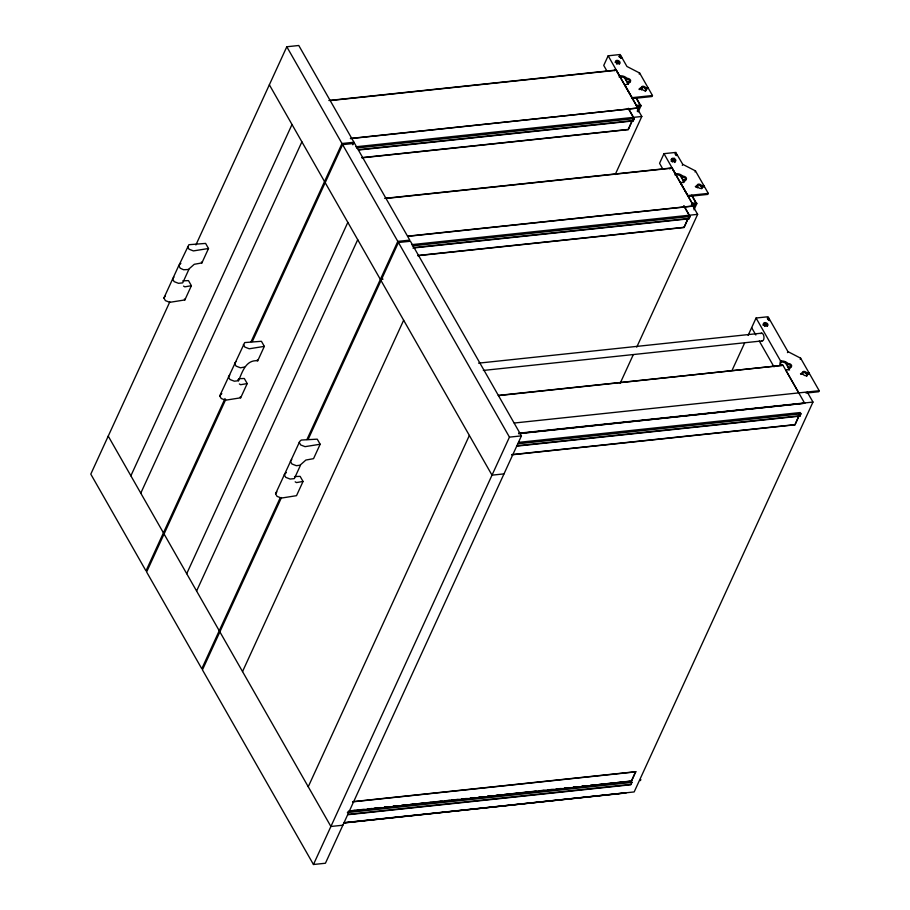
<?xml version="1.0" encoding="UTF-8"?>
<svg xmlns="http://www.w3.org/2000/svg" width="910" height="910" viewBox="0 0 910 910"><rect width="100%" height="100%" fill="white"/><g stroke="black" fill="none" stroke-linecap="round" stroke-linejoin="round"><path stroke-width="1.36" d="M619.858 77.043L620.279 75.792L619.608 75.871A6.177 3.151 84 0 0 619.187 77.122M675.675 174.913L676.096 173.662L675.436 173.742A6.177 3.151 84 0 0 675.015 174.993M182.842 280.849L188.484 280.61L191.384 285.706L184.867 299.936L169.772 302.325L165.404 300.63L163.902 298.014L178.769 265.606L180.862 263.331M178.826 265.606L188.882 244.71L205.603 243.414L208.504 248.51L201.895 262.922L194.251 264.298L188.688 269.201M169.84 301.79L90.795 474.133L145.987 570.889L225.032 398.534M195.9 244.949L286.798 46.763L298.776 45.5L353.956 142.256L352.796 144.792M173.958 277.118L172.627 278.995L174.129 281.622L178.485 283.317L182.705 282.873L188.848 269.485L183.593 269.747L180.26 268.234L178.769 265.606M130.881 475.816L292.008 124.499M140.777 493.163L301.892 141.835M238.67 378.719L244.301 378.48L247.213 383.576L240.684 397.807L225.589 400.195L221.232 398.5L219.731 395.884L244.699 342.581L261.42 341.284L264.332 346.38L257.723 360.792C245.802 359.564 242.276 372.156 238.534 380.744L234.302 381.188L229.946 379.493L228.456 376.865L229.775 374.988M251.092 341.705L341.989 143.518L286.798 46.763M225.669 399.649L146.624 572.003L201.804 668.759L280.257 497.702M252.32 341.534L342.626 144.633L354.593 143.37L409.784 240.126L397.807 241.389L306.92 439.575M186.709 573.687L347.836 222.37M196.594 591.022L357.721 239.705M294.487 476.59L300.129 476.351L303.041 481.447L296.512 495.677L281.418 498.066L277.049 496.371L275.559 493.755L299.777 441.373L301.29 440.053L317.249 439.155L320.161 444.251L313.54 458.663L305.897 460.039L300.334 464.942M281.486 497.52L202.441 669.874L313.461 864.5L325.427 863.237L521.43 435.867L410.421 241.241L398.443 242.504L308.149 439.405M286.366 472.461L284.273 474.736L285.774 477.363L290.131 479.058L294.351 478.614L300.493 465.226L296.273 465.67L291.917 463.975L290.415 461.347L291.746 459.47M242.538 671.557L403.653 320.24M620.131 57.262L620.734 55.59L620.131 54.532L608.164 55.794L603.74 65.429L607.084 71.298M619.903 55.885C618.049 57.546 621.007 54.93 621.792 57.432L626.944 66.475L639.65 73.039L647.954 87.599L647.488 88.611L645.372 88.839A2.468 1.615 24.6 0 0 643.131 87.337A2.468 1.615 24.6 0 0 641.049 87.963M619.676 57.011L620.142 55.999M619.915 57.125L620.37 56.113M616.787 64.212L617.947 61.675M620.916 57.887L621.382 56.875M621.064 58.069L621.53 57.057M621.2 58.251L621.666 57.239M620.279 75.792L619.835 76.872A6.177 4.027 24.6 0 1 625.682 78.601L626.831 79.432A2.468 1.615 24.6 0 1 629.402 80.319A2.468 1.615 24.6 0 1 630.05 82.298M626.649 79.466L627.286 78.419A2.468 1.615 24.6 0 1 630.528 80.205A2.468 1.615 24.6 0 1 628.73 81.968L628.207 83.037A6.177 4.027 24.6 0 1 627.9 84.05M308.24 786.763L469.367 435.446M639.184 74.051L639.65 73.039M641.607 88.27L639.514 88.497L639.047 89.51L641.152 89.294L641.607 88.27A2.468 1.615 24.6 0 1 642.71 86.279A2.468 1.615 24.6 0 1 645.838 87.826L647.954 87.599M641.561 90.022L642.028 89.009A2.468 1.615 24.6 0 0 645.156 90.556A2.468 1.615 24.6 0 0 646.248 88.554L648.375 88.338L652.47 95.516L652.004 96.528L632.245 98.621M645.372 88.839L645.838 87.826M646.248 88.554L645.793 89.578A2.468 1.615 24.6 0 1 646.009 90.488M361.987 157.817L628.218 129.618L631.984 121.019M350.509 138.616L637.944 108.017L616.218 70.059L328.863 100.498M628.218 129.618L632.632 119.984L633.178 120.928L358.495 150.025M637.239 111.202L640.06 105.025L635.851 97.643M633.178 120.928L634.236 118.63L628.344 108.279M638.172 111.93L640.924 105.901L636.716 98.519M615.217 174.493L641.812 116.48L636.716 107.539M313.461 864.5L509.452 437.13L398.443 242.504M676.096 154.472L675.959 152.402L663.981 153.665L659.568 163.299L662.901 169.169M672.604 162.082L674.356 158.272M676.38 155.428C677.995 153.654 673.025 152.766 676.278 155.439M676.562 155.587L676.847 154.416M676.096 173.662L675.664 174.731A6.177 4.027 24.6 0 1 681.499 176.472L682.648 177.302A2.468 1.615 24.6 0 1 686.004 179.77M682.477 177.336L683.114 176.29A2.468 1.615 24.6 0 1 686.356 178.076A2.468 1.615 24.6 0 1 684.559 179.839L684.024 180.84A6.177 4.027 24.6 0 1 683.035 182.739M680.726 183.615L681.192 182.603A6.177 4.027 24.6 0 0 684.502 179.896L684.559 179.839M695.012 171.922L695.467 170.909L682.773 164.346L677.029 154.575M703.783 185.469L701.655 185.697A2.468 1.615 24.6 0 0 698.539 184.15A2.468 1.615 24.6 0 0 697.435 186.14L696.969 187.164A2.468 1.615 24.6 0 1 698.072 185.162A2.468 1.615 24.6 0 1 701.189 186.709L703.316 186.482L703.783 185.469L695.467 170.909M697.39 187.892L697.856 186.88A2.468 1.615 24.6 0 0 700.973 188.427A2.468 1.615 24.6 0 0 702.076 186.425L704.203 186.209L708.287 193.386L707.832 194.399L688.074 196.492M701.189 186.709L701.655 185.697M702.076 186.425L701.61 187.449A2.468 1.615 24.6 0 1 701.712 188.768M417.804 255.687L684.036 227.489L687.812 218.889M407.748 236.338L693.704 206.047L672.046 167.929A4.482 2.286 84 0 0 670.852 167.872M684.036 227.489L687.903 219.06M693.647 207.787L695.888 202.896L691.68 195.513M414.3 247.565L688.984 218.468L689.894 216.489L683.774 205.74M412.912 248.043L689.006 218.798L690.053 216.5L684.172 206.149M703.737 187.221L704.203 186.209M693.989 209.8L696.753 203.772L691.839 195.161M620.199 383.212L633.201 354.854M636.75 347.12L697.64 214.35L691.896 204.284M732.106 370.268L744.551 343.15M748.1 335.403L756.073 318.011L768.051 316.748L768.654 317.806L767.824 319.353M767.596 319.228C768.449 317.158 766.493 318.193 768.37 319.785M764.696 326.428L765.856 323.892M768.267 319.626L768.734 318.614L768.051 318.216M768.927 318.762L768.654 319.945L768.734 318.614M768.825 320.115L769.121 318.932M768.984 320.297L769.291 319.103M769.234 320.661L769.451 319.274M788.106 363.602L787.139 362.737A6.177 4.027 24.6 0 0 781.303 361.008L780.837 362.021A6.177 4.027 24.6 0 1 786.672 363.75L787.651 364.626L788.288 363.568A2.468 1.615 24.6 0 1 791.529 365.354A2.468 1.615 24.6 0 1 789.732 367.117L789.197 368.118A6.177 4.027 24.6 0 1 788.196 370.017M800.174 359.2L800.641 358.187L787.946 351.624L769.701 319.649M802.142 374.442L802.609 373.43A2.468 1.615 24.6 0 1 803.701 371.428A2.468 1.615 24.6 0 1 806.829 372.975L808.956 372.759L800.641 358.187M802.04 373.123A2.468 1.615 24.6 0 1 804.121 372.486A2.468 1.615 24.6 0 1 806.362 373.987L806.829 372.975M806.044 393.086L818.738 391.744L819.205 390.731L809.365 373.487L807.25 373.714L806.783 374.727A2.468 1.615 24.6 0 1 806.601 376.376M808.956 372.759L808.489 373.771L806.362 373.987M808.899 374.499L809.365 373.487M625.853 792.792L344.151 822.958M349.554 811.174L631.278 781.326L635.703 771.691L352.568 801.687M511.818 454.807L794.953 424.822L799.276 415.017M518.654 433.672L804.679 403.232L782.953 365.274L498.407 395.406M347.734 814.734L630.857 784.75L631.915 782.452L631.381 781.497L635.703 771.691M794.953 424.822L799.367 415.188L799.913 416.132L516.778 446.127M799.913 416.132L800.971 413.834L800.231 412.548L518.507 442.385M807.227 391.994L812.971 402.061L634.168 791.939L343.991 822.674M640.39 780.609L640.856 779.597M682.307 165.347L682.773 164.346M787.468 352.636L787.946 351.624M163.902 298.014L165.245 296.137M219.731 395.884L221.824 393.598M275.559 493.755L276.89 491.878M680.623 183.422L681.158 182.546L680.498 182.614L687.869 195.548L708.287 193.386M235.917 361.6L234.587 363.477L236.088 366.104L240.445 367.799L244.517 367.071M787.651 364.626L787.821 364.58A2.468 1.615 24.6 0 1 791.165 367.048M208.504 248.51L193.398 250.91L189.052 249.215L187.551 246.587M264.332 346.38L249.226 348.78L244.87 347.085L243.38 344.458M320.161 444.251L305.043 446.651L300.698 444.956L299.197 442.328M191.384 285.706L184.821 286.843L183.547 286.093M247.213 383.576L240.649 384.714L239.364 383.963M303.041 481.447L296.467 482.584L295.193 481.834M620.461 57.569L619.403 55.726L620.734 55.59M618.937 56.739L620.267 56.602M330.228 100.566L616.184 70.275L637.876 108.176M642.028 89.009L639.923 89.225L639.514 88.497M652.47 95.516L632.052 97.677L624.669 84.744L625.341 84.675A6.177 4.027 24.6 0 0 628.673 82.025L628.673 81.946M635.828 105.48L640.06 105.025A1.502 0.842 -29.7 0 1 640.924 105.901M636.943 106.322L639.593 106.049M350.418 138.445L637.944 108.017M341.989 143.518L353.956 142.256M355.867 146.772L641.812 116.48M356.561 148.012L634.236 118.63M358.472 149.695L633.155 120.598L634.065 118.618L628.628 109.063M361.884 157.646L628.116 129.447M675.231 153.597L676.562 153.46M384.68 198.369L672.046 167.929M386.045 198.437L672.001 168.145L693.704 206.047M697.435 186.14L695.331 186.368L695.752 187.096L697.856 186.88M691.645 203.351L695.888 202.896A1.502 0.842 -29.7 0 1 696.753 203.772M691.429 204.34L695.422 203.92M407.646 236.168L693.773 205.887M411.695 244.642L697.64 214.35M412.389 245.882L690.053 216.5M417.713 255.517L683.945 227.318M383.03 279.131L380.369 279.415L325.188 182.66M767.323 317.943L768.654 317.806M478.58 363.147L761.715 333.162M483.335 370.438L762.239 340.897M756.073 318.011L780.598 361.02L781.303 361.008L780.848 362.203A6.177 3.151 84 0 0 780.632 365.251M498.373 395.623L782.554 365.354A4.243 2.161 84 0 0 782.168 365.331M802.609 373.43L800.504 373.646L800.925 374.385L803.018 374.158A2.468 1.615 24.6 0 0 806.146 375.705A2.468 1.615 24.6 0 0 807.25 373.714M514.241 423.025L819.205 390.731M518.575 433.24L812.971 402.061M518.563 433.513L804.679 403.232M509.452 437.13L521.43 435.867M517.665 443.818L800.971 413.834M516.755 445.798L799.89 415.813L799.344 414.858M511.727 454.636L794.851 424.651M503.992 473.882L492.014 475.156L381.006 280.53M352.659 801.846L635.794 771.862M349.394 810.89L355.025 810.298M357.846 809.991L363.477 809.399M367.708 808.944L371.928 808.501M374.749 808.205L380.38 807.602M384.611 807.159L388.832 806.715M393.063 806.26L397.283 805.816M401.515 805.373L405.735 804.918M409.966 804.474L414.186 804.03M418.418 803.576L422.649 803.132M426.87 802.688L431.101 802.233M435.321 801.79L440.952 801.187M445.183 800.743L449.403 800.299M452.224 800.004L457.855 799.401M462.087 798.957L466.307 798.502M470.538 798.059L474.758 797.615M478.99 797.16L483.21 796.716M487.441 796.273L491.662 795.818M495.893 795.374L500.113 794.931M504.345 794.476L508.565 794.032M512.796 793.588L517.028 793.133M521.248 792.69L526.879 792.087M529.7 791.791L535.33 791.199M539.562 790.744L543.782 790.301M548.013 789.857L552.234 789.402M556.465 788.959L560.685 788.515M564.917 788.06L569.137 787.616M573.368 787.173L577.588 786.718M581.82 786.274L586.04 785.831M590.271 785.375L594.492 784.932M598.723 784.488L602.943 784.033M607.175 783.59L612.805 782.987M617.037 782.543L621.257 782.099M624.078 781.792L629.709 781.201M349.326 811.049L364.819 809.411M367.629 809.115L381.722 807.614M384.532 807.318L390.174 806.726M392.983 806.431L398.625 805.828M401.447 805.532L407.077 804.929M409.898 804.633L415.529 804.042M419.749 803.587L423.98 803.143M426.801 802.847L442.294 801.198M445.104 800.902L459.197 799.412M462.007 799.116L467.649 798.514M470.459 798.218L476.101 797.626M478.91 797.319L484.552 796.728M487.362 796.432L493.004 795.829M495.813 795.533L501.455 794.942M504.276 794.635L509.907 794.043M512.728 793.747L519.769 792.997M522.579 792.701L536.673 791.211M539.482 790.915L545.124 790.312M547.934 790.016L553.576 789.414M556.385 789.118L562.027 788.526M564.837 788.219L570.479 787.628M573.289 787.332L578.931 786.729M581.74 786.433L587.382 785.842M590.192 785.535L595.834 784.943M598.643 784.647L614.148 782.998M616.957 782.702L622.599 782.111M625.409 781.804L631.051 781.212L631.745 782.441M348.075 811.481L631.381 781.497M347.37 812.584L631.915 782.452M347.711 814.416L630.846 784.42M344.219 822.799L625.943 792.963M342.865 825.211L330.899 826.473L219.879 631.859M628.207 82.969L628.275 82.981A2.468 1.615 24.6 0 0 629.367 82.867M684.036 180.908L684.092 180.851A2.468 1.615 24.6 0 0 684.673 180.851M789.664 367.105L789.732 367.117A6.177 4.027 24.6 0 1 786.365 369.881L785.671 369.892L798.787 392.892M616.184 70.275L615.82 70.138A4.243 2.161 84 0 0 614.728 70.468M672.001 168.145L671.648 168.009A4.243 2.161 84 0 0 671.261 167.997M627.115 78.453L626.148 77.589A6.177 4.027 24.6 0 0 620.302 75.849M682.944 176.324L681.965 175.459A6.177 4.027 24.6 0 0 676.13 173.719M625.488 78.84L628.298 83.754M681.317 176.711L683.421 180.396M623.919 76.736L628.253 84.323M679.747 174.606L684.081 182.193M787.662 366.059L789.05 368.482M785.228 362.43L789.562 370.029M608.164 55.794L619.608 75.871M663.981 153.665L675.436 173.742M751.649 327.657L755.857 335.016M759.27 341.022L774.012 366.855M688.438 217.524L688.984 218.468M688.461 217.854L689.006 218.798M342.626 144.633L397.807 241.389M269.36 84.789L324.54 181.545M201.394 262.046L201.895 262.922M257.223 359.916L257.723 360.792M237.885 379.607L238.534 380.744M184.366 299.06L184.867 299.936M240.183 396.931L240.684 397.807M108.233 436.117L163.425 532.862M164.062 533.988L219.242 630.732M614.341 70.627A4.482 2.286 84 0 1 616.218 70.059M615.126 62.415A2.332 1.524 24.6 0 1 617.788 61.607A2.332 1.524 24.6 0 1 619.426 64.109M645.611 91.228A2.468 1.615 24.6 0 1 645.201 91.455M669.896 168.987A4.482 2.286 84 0 1 670.169 168.498M671.08 159.91A2.332 1.524 24.6 0 1 674.412 159.921A2.332 1.524 24.6 0 1 674.606 162.503M671.478 161.582A2.332 1.524 24.6 0 1 671.17 161.15M685.594 180.499A2.468 1.615 24.6 0 1 685.184 180.737M760.76 333.64A3.89 1.979 84 0 1 763.922 336.609A3.89 1.979 84 0 1 761.715 340.75M781.394 365.467A4.482 2.286 84 0 1 782.953 365.274M763.262 325.507A2.332 1.524 24.6 0 1 765.128 323.664A2.332 1.524 24.6 0 1 767.346 326.326M779.961 365.32A6.177 3.151 84 0 1 780.598 361.02M790.358 368.015A2.468 1.615 24.6 0 1 789.846 368.129M616.127 62.699A2.332 1.524 24.6 0 0 619.892 63.097A2.332 1.524 24.6 0 0 617.389 60.378A2.332 1.524 24.6 0 0 616.127 62.699M671.944 160.569A2.332 1.524 24.6 0 0 675.709 160.968A2.332 1.524 24.6 0 0 673.218 158.249A2.332 1.524 24.6 0 0 671.944 160.569M764.036 324.915A2.332 1.524 24.6 0 0 767.801 325.314A2.332 1.524 24.6 0 0 765.31 322.606A2.332 1.524 24.6 0 0 764.036 324.915"/></g></svg>
